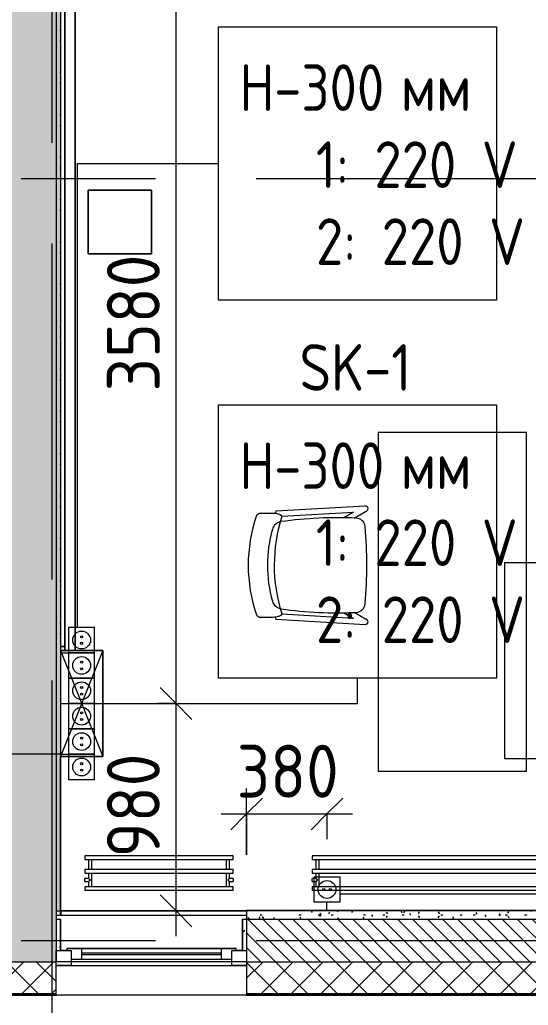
# Model space of a CAD drawing. Header units: millimetres. Extents: x -2911 to 185427, y -8553 to 29000.
# Drawn here: x 3557 to 5961, y -306 to 4350 of the extents above; entities that cross this region are included whole.
import ezdxf

# ---------------------------------------------------------------- set-up
doc = ezdxf.new("R2010")
doc.units = ezdxf.units.MM
doc.linetypes.add('Осевая', pattern=[3175, 635, -476.25, 1587.5, -476.25])
for name, color, linetype, lineweight in [('A-ANNO-DIMS', 7, 'Continuous', 9), ('A-ANNO-DIMS-100', 7, 'Continuous', 9), ('A-DETL-GENF', 7, 'Continuous', 9), ('A-GLAZ', 7, 'Continuous', 9), ('A-GLAZ-1', 7, 'Continuous', 13), ('A-WALL', 7, 'Continuous', 9), ('E-ELEC-FIXT-IDEN', 7, 'Continuous', 9), ('I-FURN', 7, 'Continuous', 9), ('I-WALL', 7, 'Continuous', 9), ('M-EQPM', 7, 'Continuous', 9), ('Оси', 7, 'Continuous', 9), ('Оси-2', 7, 'Осевая', 9), ('Электрические приборы', 7, 'Continuous', 9)]:
    doc.layers.add(name, color=color, linetype=linetype, lineweight=lineweight)
for name, color, linetype, lineweight, true_color in [('A-WALL-1', 7, 'Continuous', 9, 0x3c3c3c), ('A-WALL-FNSH-1', 7, 'Continuous', 9, 0x3c3c3c), ('I-FURN-1', 7, 'Continuous', 9, 0xf0f0f0), ('Оси розеток', 7, 'Continuous', 9, 0xff1e23)]:
    doc.layers.add(name, color=color, linetype=linetype, lineweight=lineweight, true_color=true_color)
doc.styles.add('GOST Common', font='GOST_Common.ttf', dxfattribs={"width": 0.9, "height": 220})
doc.styles.add('ISOCPEUR', font='isocpeur.ttf', dxfattribs={"width": 0.9, "height": 250})
doc.dimstyles.new('ISO-2_5_0_9К_БОЛЬШОЙ', dxfattribs={"dimscale": 304.8, "dimtxt": 248.995294, "dimasz": 0.492126, "dimexe": 0.393701, "dimexo": 0.984252, "dimgap": 0, "dimtad": 1, "dimdec": 0, "dimrnd": 10, "dimzin": 0, "dimdsep": 46, "dimtxsty": 'ISOCPEUR', "dimblk1": 'OBLIQUE', "dimblk2": 'OBLIQUE', "dimsah": 1, "dimcen": 0.09, "dimdle": 0.393701, "dimazin": 0, "dimtfac": 1, "dimtdec": 4, "dimtix": 1, "dimtmove": 0, "dimatfit": 3, "dimfxl": 1, "dimtvp": 1, "dimtolj": 1, "dimtzin": 0, "dimarcsym": 2})
pattern_1 = [(0, (0, 0), (121.92, 30.48), [10.058, -81.382, 10.058, -81.382, -487.68]), (0, (0, 0), (121.92, 30.48), [-182.88, 10.058, -172.822, 10.058, -81.382, -213.36]), (0, (0, 0), (121.92, 30.48), [-457.2, 10.058, -50.902, 10.058, -142.342]), (120, (45.72, 15.24), (-87.35645, 90.34582), [10.058, -81.382, 10.058, -81.382, -487.68]), (120, (45.72, 15.24), (-87.35645, 90.34582), [-182.88, 10.058, -172.822, 10.058, -81.382, -213.36]), (120, (45.72, 15.24), (-87.35645, 90.34582), [-457.2, 10.058, -50.902, 10.058, -142.342]), (240, (60.96, 76.2), (-34.56355, -120.82582), [10.058, -81.382, 10.058, -81.382, -487.68]), (240, (60.96, 76.2), (-34.56355, -120.82582), [-182.88, 10.058, -172.822, 10.058, -81.382, -213.36]), (240, (60.96, 76.2), (-34.56355, -120.82582), [-457.2, 10.058, -50.902, 10.058, -142.342])]

# ---------------------------------------------------------------- blocks, each defined once
blk = doc.blocks.new('120_Окно_СКБ_1Ст - 120_Окно_СКБ_1Ст 900х2500_h_-22445987-План размещения напольных электротехнических лючков и розеток 2 этажа в осях 1-12')
at = {"layer": 'A-GLAZ'}
for p, q in [((450, -57), (-450, -57)), ((-430, -127), (-400, -127)), ((-330, -107), (330, -107)), ((330, -117), (-330, -117)), ((400, -127), (430, -127))]:
    blk.add_line(p, q, dxfattribs=at)
at = {"layer": 'A-GLAZ-1'}
for p, q in [((-450, -127), (-450, -57)), ((-450, -57), (-380, -57)), ((-380, -57), (-380, -127)), ((380, -87), (-380, -87)), ((-380, -87), (-380, -127)), ((-330, -137), (-330, -87)), ((330, -137), (330, -87)), ((380, -127), (380, -57)), ((380, -57), (450, -57)), ((380, -127), (380, -87)), ((450, -57), (450, -127)), ((-380, -127), (-450, -127)), ((-380, -127), (-400, -127)), ((-400, -127), (-400, -137)), ((-400, -137), (400, -137)), ((400, -137), (-400, -137)), ((450, -127), (380, -127)), ((400, -127), (380, -127)), ((400, -137), (400, -127))]:
    blk.add_line(p, q, dxfattribs=at)
blk = doc.blocks.new('Chair_1 noor 78578 - 1_4-25422005-План размещения напольных электротехнических лючков и розеток 2 этажа в осях 1-12')
at = {"layer": 'I-FURN-1'}
for p, q in [((-130.5, 405.7), (-130.5, 344.8)), ((359.1, 344.8), (359.1, 405.7)), ((-141.2, 329.7), (-165.1, -92)), ((393.7, -92), (369.8, 329.7)), ((-136.5, -37.1), (-117.3, 302)), ((345.9, 302), (365.1, -37.1)), ((-110.2, 8.6), (-136.5, -37.1)), ((365.1, -37.1), (338.8, 8.6)), ((-139.7, -93.5), (-108.8, -39.9)), ((337.4, -39.9), (368.3, -93.5))]:
    blk.add_line(p, q, dxfattribs=at)
for centre, radius, start, end in [((114.3, -271.9), 732.8, 71.3174, 108.6833), ((114.3, -279.3), 660.4, 111.7, 112.7563), ((-37.4, 344.8), 93.1, 180, 204.9864), ((-37.4, 344.8), 93.1, 186.4785, 204.9864), ((114.3, -408), 746, 71.9445, 107.8276), ((-41.4, 297.5), 50.8, 106.1735, 171.9659), ((114.3, -239.2), 609.6, 73.8265, 106.1735), ((270, 297.5), 50.8, 8.0341, 73.8265), ((266, 344.8), 93.1, 334.477, 360), ((266, 344.8), 93.1, 335.0136, 353.5215), ((114.3, -279.3), 660.4, 67.2437, 68.3), ((-116, 308.2), 6.35, 204.9864, 258.4091), ((-116, 308.2), 6.35, 204.9864, 287.8276), ((1798.9, 37.7), 1909.3, 171.9659, 182.6261), ((-1570.3, 37.7), 1909.3, 357.3739, 8.0341), ((344.3, 307.4), 6.35, 281.4186, 334.477), ((344.6, 308.2), 6.35, 281.5909, 335.0136), ((1798.9, 37.7), 1909.3, 180.8761, 182.3307), ((-1570.3, 37.7), 1909.3, 357.6693, 359.1239), ((-152.4, -92.7), 12.7, 176.75, 356.75), ((-64, -47.7), 44.5, 182.6261, 265.0912), ((114.8, 2033.8), 2133.6, 265.0912, 274.9044), ((292.6, -47.7), 44.4, 275.9396, 357.3739), ((381, -92.7), 12.7, 183.25, 3.25)]:
    blk.add_arc(centre, radius, start, end, dxfattribs=at)
for points in [[(-120.4, 422.3), (-122, 420.8), (-124.7, 417.8), (-127.8, 413.5), (-129.8, 409.4), (-130.4, 406.9), (-130.5, 405.7)], [(359.1, 405.7), (359, 406.9), (358.4, 409.4), (356.4, 413.5), (353.3, 417.8), (350.6, 420.8), (349, 422.3)]]:
    blk.add_open_spline(points, degree=3, dxfattribs=at)
blk = doc.blocks.new('Стол базовый прямоугольный - 1_3-25460678-План размещения напольных электротехнических лючков и розеток 2 этажа в осях 1-12')
at = {"layer": 'I-FURN-1'}
for p, q in [((800, 350), (-800, 350)), ((-800, 350), (-800, -350)), ((800, -350), (800, 350)), ((-800, -350), (800, -350))]:
    blk.add_line(p, q, dxfattribs=at)
blk = doc.blocks.new('Шкаф параметрический - 1_5а-25565868-План размещения напольных электротехнических лючков и розеток 2 этажа в осях 1-12')
at = {"layer": 'I-FURN-1'}
for p, q in [((0, 0), (500, 200)), ((0, 200), (500, 0)), ((500, 200), (0, 200)), ((0, 200), (0, 20)), ((0, 69.9), (0, 200)), ((0, 200), (500, 200)), ((500, 0), (500, 200)), ((500, 200), (500, 0)), ((0, 20), (0, 69.9)), ((0, 20), (0, 0)), ((0, 0), (0, 20)), ((0, 0), (500, 0))]:
    blk.add_line(p, q, dxfattribs=at)
blk = doc.blocks.new('Зеркало обычное - Доска-32858947-План размещения напольных электротехнических лючков и розеток 2 этажа в осях 1-12')
at = {"layer": 'I-FURN'}
h = blk.add_hatch(dxfattribs=at)
h.set_pattern_fill('FP_89', color=256, style=0, pattern_type=2)
h.set_pattern_definition([(45, (50, 50), (-199.9995, 0), [141.421, -141.421]), (45, (100, 50), (-199.9995, 0), [70.711, -212.132]), (45, (50, 100), (-199.9995, 0), [70.711, -212.132])])
h.paths.add_polyline_path([(-2005, 40), (2005, 40), (2005, 60), (-2005, 60)])
at = {"layer": 'I-FURN-1'}
for p, q in [((2025, 60), (-2025, 60)), ((-2025, 60), (-2025, 40)), ((-2025, 40), (-2025, 60)), ((2005, 60), (-2005, 60)), ((-2005, 60), (-2005, 40)), ((-2005, 40), (-2005, 60)), ((2005, 60), (-2005, 60)), ((-2005, 40), (-2005, 60)), ((-2005, 40), (-2005, 60)), ((2005, 40), (2005, 60)), ((2005, 60), (2005, 58.1)), ((2005, 60), (2005, 40)), ((2005, 58.1), (2005, 60)), ((2005, 58.1), (2005, 40)), ((2005, 40), (2005, 58.1)), ((2025, 40), (2025, 60)), ((2025, 60), (2025, 58.1)), ((2025, 58.1), (2025, 40)), ((-2025, 40), (2025, 40)), ((-2005, 40), (-2025, 40)), ((-2005, 40), (2005, 40)), ((1283.5, 40), (-2005, 40)), ((1283.5, 40), (-2005, 40)), ((-2005, 40), (2005, 40)), ((1283.5, 40), (-2005, 40)), ((2005, 40), (1283.5, 40)), ((2005, 40), (1283.5, 40)), ((2005, 40), (1283.5, 40)), ((2025, 40), (2005, 40))]:
    blk.add_line(p, q, dxfattribs=at)
blk = doc.blocks.new('Блок Розеток и Выключателей - Блок Розеток и Выключателей_SK1-27362739-План размещения напольных электротехнических лючков и розеток 2 этажа в осях 1-12')
at = {"layer": 'A-DETL-GENF'}
for p, q in [((-60, -40), (60, -40)), ((-60, -160), (-60, -40)), ((60, -40), (60, -160)), ((60, -160), (-60, -160))]:
    blk.add_line(p, q, dxfattribs=at)
for centre, radius in [((0, -100), 42), ((-15.6, -100), 4.8), ((15.6, -100), 4.8)]:
    blk.add_circle(centre, radius, dxfattribs=at)
at = {"layer": 'Оси розеток'}
blk.add_line((0, 0), (0, -40), dxfattribs=at)
blk = doc.blocks.new('Блок Розеток и Выключателей - Блок Розеток и Выключателей_SK1-V138-План размещения напольных электротехнических лючков и розеток 2 этажа в осях 1-12')
at = {"layer": 'A-DETL-GENF'}
for p, q in [((-120, -40), (-10.3, -40)), ((-120, -160), (-120, -40)), ((-10.3, -40), (0, -40)), ((0, -40), (120, -40)), ((0, -160), (0, -40)), ((0, -40), (0, -160)), ((120, -40), (120, -160)), ((-10.3, -160), (-120, -160)), ((0, -160), (-10.3, -160)), ((120, -160), (0, -160))]:
    blk.add_line(p, q, dxfattribs=at)
for centre, radius in [((-60, -100), 42), ((60, -100), 42), ((-75.6, -100), 4.8), ((-44.4, -100), 4.8), ((44.4, -100), 4.8), ((75.6, -100), 4.8)]:
    blk.add_circle(centre, radius, dxfattribs=at)
at = {"layer": 'Оси розеток'}
blk.add_line((0, 0), (0, -40), dxfattribs=at)
blk = doc.blocks.new('Блок Розеток и Выключателей - Блок Розеток и Выключателей_SK1-27368977-План размещения напольных электротехнических лючков и розеток 2 этажа в осях 1-12')
at = {"layer": 'A-DETL-GENF'}
for p, q in [((-120, -40), (0, -40)), ((-120, -160), (-120, -40)), ((0, -40), (120, -40)), ((0, -160), (0, -40)), ((0, -40), (0, -160)), ((120, -40), (120, -160)), ((0, -160), (-120, -160)), ((120, -160), (0, -160))]:
    blk.add_line(p, q, dxfattribs=at)
for centre, radius in [((-60, -100), 42), ((60, -100), 42), ((-75.6, -100), 4.8), ((-44.4, -100), 4.8), ((44.4, -100), 4.8), ((75.6, -100), 4.8)]:
    blk.add_circle(centre, radius, dxfattribs=at)
at = {"layer": 'Оси розеток'}
blk.add_line((0, 0), (0, -40), dxfattribs=at)
blk = doc.blocks.new('Блок Розеток и Выключателей - Блок Розеток и Выключателей_SK1-V139-План размещения напольных электротехнических лючков и розеток 2 этажа в осях 1-12')
at = {"layer": 'A-DETL-GENF'}
for p, q in [((-120, -40), (0, -40)), ((-120, -160), (-120, -40)), ((0, -40), (10, -40)), ((0, -160), (0, -40)), ((0, -40), (0, -160)), ((10, -40), (120, -40)), ((120, -40), (120, -160)), ((0, -160), (-120, -160)), ((10, -160), (0, -160)), ((120, -160), (10, -160))]:
    blk.add_line(p, q, dxfattribs=at)
for centre, radius in [((-60, -100), 42), ((60, -100), 42), ((-75.6, -100), 4.8), ((-44.4, -100), 4.8), ((44.4, -100), 4.8), ((75.6, -100), 4.8)]:
    blk.add_circle(centre, radius, dxfattribs=at)
at = {"layer": 'Оси розеток'}
blk.add_line((0, 0), (0, -40), dxfattribs=at)
blk = doc.blocks.new('radiator_prado_classic_z_tip_30_po exemplyaru - Classic Z Тип 30-500-30677903-План размещения напольных электротехнических лючков и розеток 2 этажа в осях 1-12')
at = {"layer": 'M-EQPM'}
for p, q in [((0, -64), (0, -82)), ((0, -64), (700, -64)), ((0, -82), (700, -82)), ((17.5, -82), (17.5, -106.5)), ((32.5, -146), (32.5, -82)), ((667.5, -82), (667.5, -146)), ((682.5, -106.5), (682.5, -82)), ((700, -82), (700, -64)), ((17.5, -106.5), (0, -106.5)), ((17.5, -106.5), (0, -106.5)), ((0, -121.5), (0, -106.5)), ((0, -106.5), (0, -106.8)), ((0, -106.8), (0, -106.8)), ((0, -121.2), (0, -121.5)), ((0, -121.2), (0, -121.2)), ((0, -121.5), (17.5, -121.5)), ((0, -121.5), (17.5, -121.5)), ((17.5, -121.5), (17.5, -146)), ((700, -106.5), (682.5, -106.5)), ((700, -106.5), (682.5, -106.5)), ((682.5, -146), (682.5, -121.5)), ((682.5, -121.5), (700, -121.5)), ((682.5, -121.5), (700, -121.5)), ((700, -106.8), (700, -106.5)), ((700, -106.5), (700, -121.5)), ((700, -106.8), (700, -106.5)), ((700, -106.5), (700, -106.8)), ((700, -121.5), (700, -121.2)), ((700, -121.5), (700, -121.2)), ((700, -121.2), (700, -121.5)), ((0, -146), (0, -164)), ((700, -146), (0, -146)), ((0, -164), (700, -164)), ((17.5, -164), (17.5, -210)), ((32.5, -210), (32.5, -164)), ((667.5, -164), (667.5, -210)), ((682.5, -210), (682.5, -164)), ((700, -164), (700, -146)), ((700, -210), (0, -210)), ((0, -210), (0, -228)), ((0, -228), (700, -228)), ((700, -228), (700, -210))]:
    blk.add_line(p, q, dxfattribs=at)
for points, knots in [([(25, -114), (24.5, -113.5), (23.6, -112.6), (22.4, -111.4), (21.6, -110.6), (21.1, -110.1), (20.8, -109.8), (20.5, -109.5), (20.2, -109.2), (19.8, -108.9), (19.6, -108.6), (19.3, -108.3), (19, -108), (18.7, -107.7), (18.5, -107.5), (18.3, -107.3), (18.1, -107.1), (17.9, -106.9), (17.8, -106.8), (17.7, -106.7), (17.5, -106.5), (17.5, -106.5), (17.5, -106.5)], [0, 0, 0, 0, 0.142857, 0.285714, 0.357143, 0.392857, 0.428571, 0.464286, 0.5, 0.535714, 0.571429, 0.607143, 0.642857, 0.678571, 0.714286, 0.75, 0.785714, 0.821429, 0.857143, 0.892857, 0.928571, 1, 1, 1, 1]), ([(17.5, -121.5), (17.5, -121.5), (17.5, -121.5), (17.7, -121.3), (17.8, -121.2), (17.9, -121.1), (18.1, -120.9), (18.3, -120.7), (18.5, -120.5), (18.7, -120.3), (19, -120), (19.3, -119.7), (19.6, -119.4), (19.8, -119.1), (20.3, -118.7), (20.7, -118.3), (21.1, -117.9), (21.6, -117.4), (22.4, -116.6), (23.6, -115.4), (24.5, -114.5), (25, -114)], [0, 0, 0, 0, 0.071429, 0.107143, 0.142857, 0.178571, 0.214286, 0.25, 0.285714, 0.321429, 0.357143, 0.392857, 0.428571, 0.464286, 0.5, 0.571429, 0.607143, 0.642857, 0.714286, 0.857143, 1, 1, 1, 1]), ([(675, -114), (675.5, -113.5), (676.4, -112.6), (677.6, -111.4), (678.4, -110.6), (678.9, -110.1), (679.2, -109.8), (679.5, -109.5), (679.8, -109.2), (680.1, -108.8), (680.4, -108.6), (680.7, -108.3), (681, -108), (681.3, -107.7), (681.5, -107.5), (681.7, -107.3), (681.9, -107.1), (682.1, -106.9), (682.2, -106.8), (682.3, -106.7), (682.5, -106.5), (682.5, -106.5), (682.5, -106.5)], [0, 0, 0, 0, 0.142857, 0.285714, 0.357143, 0.392857, 0.428571, 0.464286, 0.5, 0.535714, 0.571429, 0.607143, 0.642857, 0.678571, 0.714286, 0.75, 0.785714, 0.821429, 0.857143, 0.892857, 0.928571, 1, 1, 1, 1]), ([(682.5, -121.5), (682.5, -121.5), (682.5, -121.5), (682.3, -121.3), (682.2, -121.2), (682.1, -121.1), (681.9, -120.9), (681.7, -120.7), (681.5, -120.5), (681.3, -120.3), (681, -120), (680.7, -119.7), (680.4, -119.4), (680.1, -119.2), (679.7, -118.7), (679.3, -118.3), (678.9, -117.9), (678.4, -117.4), (677.6, -116.6), (676.4, -115.4), (675.5, -114.5), (675, -114)], [0, 0, 0, 0, 0.071429, 0.107143, 0.142857, 0.178571, 0.214286, 0.25, 0.285714, 0.321429, 0.357143, 0.392857, 0.428571, 0.464286, 0.5, 0.571429, 0.607143, 0.642857, 0.714286, 0.857143, 1, 1, 1, 1])]:
    blk.add_open_spline(points, degree=3, knots=knots, dxfattribs=at)
blk = doc.blocks.new('radiator_prado_classic_z_tip_30_po exemplyaru - Classic Z Тип 30-500-30677904-План размещения напольных электротехнических лючков и розеток 2 этажа в осях 1-12')
at = {"layer": 'M-EQPM'}
for p, q in [((0, -64), (0, -82)), ((0, -64), (1600, -64)), ((0, -82), (1600, -82)), ((17.5, -82), (17.5, -106.5)), ((32.5, -146), (32.5, -82)), ((1567.5, -82), (1567.5, -146)), ((1582.5, -106.5), (1582.5, -82)), ((1600, -82), (1600, -64)), ((17.5, -106.5), (0, -106.5)), ((17.5, -106.5), (0, -106.5)), ((0, -121.5), (0, -106.5)), ((0, -106.5), (0, -106.8)), ((0, -106.8), (0, -106.8)), ((0, -121.2), (0, -121.5)), ((0, -121.2), (0, -121.2)), ((0, -121.5), (17.5, -121.5)), ((0, -121.5), (17.5, -121.5)), ((17.5, -121.5), (17.5, -146)), ((1600, -106.5), (1582.5, -106.5)), ((1600, -106.5), (1582.5, -106.5)), ((1582.5, -146), (1582.5, -121.5)), ((1582.5, -121.5), (1600, -121.5)), ((1582.5, -121.5), (1600, -121.5)), ((1600, -106.8), (1600, -106.5)), ((1600, -106.5), (1600, -121.5)), ((1600, -106.8), (1600, -106.5)), ((1600, -106.5), (1600, -106.8)), ((1600, -121.5), (1600, -121.2)), ((1600, -121.5), (1600, -121.2)), ((1600, -121.2), (1600, -121.5)), ((0, -146), (0, -164)), ((1600, -146), (0, -146)), ((0, -164), (1600, -164)), ((17.5, -164), (17.5, -210)), ((32.5, -210), (32.5, -164)), ((1567.5, -164), (1567.5, -210)), ((1582.5, -210), (1582.5, -164)), ((1600, -164), (1600, -146)), ((1600, -210), (0, -210)), ((0, -210), (0, -228)), ((0, -228), (1600, -228)), ((1600, -228), (1600, -210))]:
    blk.add_line(p, q, dxfattribs=at)
for points, knots in [([(25, -114), (24.5, -113.5), (23.6, -112.6), (22.4, -111.4), (21.6, -110.6), (21.1, -110.1), (20.8, -109.8), (20.5, -109.5), (20.2, -109.2), (19.8, -108.9), (19.6, -108.6), (19.3, -108.3), (19, -108), (18.7, -107.7), (18.5, -107.5), (18.3, -107.3), (18.1, -107.1), (17.9, -106.9), (17.8, -106.8), (17.7, -106.7), (17.5, -106.5), (17.5, -106.5), (17.5, -106.5)], [0, 0, 0, 0, 0.142857, 0.285714, 0.357143, 0.392857, 0.428571, 0.464286, 0.5, 0.535714, 0.571429, 0.607143, 0.642857, 0.678571, 0.714286, 0.75, 0.785714, 0.821429, 0.857143, 0.892857, 0.928571, 1, 1, 1, 1]), ([(17.5, -121.5), (17.5, -121.5), (17.5, -121.5), (17.7, -121.3), (17.8, -121.2), (17.9, -121.1), (18.1, -120.9), (18.3, -120.7), (18.5, -120.5), (18.7, -120.3), (19, -120), (19.3, -119.7), (19.6, -119.4), (19.8, -119.1), (20.3, -118.7), (20.7, -118.3), (21.1, -117.9), (21.6, -117.4), (22.4, -116.6), (23.6, -115.4), (24.5, -114.5), (25, -114)], [0, 0, 0, 0, 0.071429, 0.107143, 0.142857, 0.178571, 0.214286, 0.25, 0.285714, 0.321429, 0.357143, 0.392857, 0.428571, 0.464286, 0.5, 0.571429, 0.607143, 0.642857, 0.714286, 0.857143, 1, 1, 1, 1]), ([(1575, -114), (1575.5, -113.5), (1576.4, -112.6), (1577.6, -111.4), (1578.4, -110.6), (1578.9, -110.1), (1579.2, -109.8), (1579.5, -109.5), (1579.8, -109.2), (1580.1, -108.8), (1580.4, -108.6), (1580.7, -108.3), (1581, -108), (1581.3, -107.7), (1581.5, -107.5), (1581.7, -107.3), (1581.9, -107.1), (1582.1, -106.9), (1582.2, -106.8), (1582.3, -106.7), (1582.5, -106.5), (1582.5, -106.5), (1582.5, -106.5)], [0, 0, 0, 0, 0.142857, 0.285714, 0.357143, 0.392857, 0.428571, 0.464286, 0.5, 0.535714, 0.571429, 0.607143, 0.642857, 0.678571, 0.714286, 0.75, 0.785714, 0.821429, 0.857143, 0.892857, 0.928571, 1, 1, 1, 1]), ([(1582.5, -121.5), (1582.5, -121.5), (1582.5, -121.5), (1582.3, -121.3), (1582.2, -121.2), (1582.1, -121.1), (1581.9, -120.9), (1581.7, -120.7), (1581.5, -120.5), (1581.3, -120.3), (1581, -120), (1580.7, -119.7), (1580.4, -119.4), (1580.1, -119.2), (1579.7, -118.7), (1579.3, -118.3), (1578.9, -117.9), (1578.4, -117.4), (1577.6, -116.6), (1576.4, -115.4), (1575.5, -114.5), (1575, -114)], [0, 0, 0, 0, 0.071429, 0.107143, 0.142857, 0.178571, 0.214286, 0.25, 0.285714, 0.321429, 0.357143, 0.392857, 0.428571, 0.464286, 0.5, 0.571429, 0.607143, 0.642857, 0.714286, 0.857143, 1, 1, 1, 1])]:
    blk.add_open_spline(points, degree=3, knots=knots, dxfattribs=at)
blk = doc.blocks.new('DIMBLOCK27-План размещения напольных электротехнических лючков и розеток 2 этажа в осях 1-12')
at = {"layer": 'A-ANNO-DIMS-100', "lineweight": 20}
for p, q in [((4296.1, 1119.8), (4221.1, 1194.8)), ((4296.1, 1119.8), (4371.1, 1044.8)), ((4296.1, 140), (4221.1, 215)), ((4296.1, 140), (4371.1, 65))]:
    blk.add_line(p, q, dxfattribs=at)
at = {"layer": 'A-ANNO-DIMS-100'}
for p, q in [((4210, 1119.8), (4416.1, 1119.8)), ((4296.1, 1119.8), (4210, 1119.8)), ((4296.1, 20), (4296.1, 1119.8)), ((4490, 140), (4176.1, 140)), ((4296.1, 140), (4490, 140))]:
    blk.add_line(p, q, dxfattribs=at)
at = {"layer": 'A-ANNO-DIMS-100', "color": 0, "insert": (3969.5, 392.9), "char_height": 250, "width": 568.858, "attachment_point": 1, "rotation": 90, "line_spacing_factor": 1.149209, "style": 'ISOCPEUR'}
blk.add_mtext('980', dxfattribs=at)
blk = doc.blocks.new('_Oblique')
at = {"color": 0, "linetype": 'ByBlock', "lineweight": -2}
blk.add_line((-0.5, -0.5), (0.5, 0.5), dxfattribs=at)
blk = doc.blocks.new('DIMBLOCK28-План размещения напольных электротехнических лючков и розеток 2 этажа в осях 1-12')
at = {"layer": 'A-ANNO-DIMS-100'}
for p, q in [((4296.1, 1119.8), (4296.1, 4820)), ((4211, 4700), (4416.1, 4700)), ((4296.1, 4700), (4211, 4700)), ((4210, 1119.8), (4416.1, 1119.8)), ((4296.1, 1119.8), (4210, 1119.8))]:
    blk.add_line(p, q, dxfattribs=at)
at = {"layer": 'A-ANNO-DIMS-100', "lineweight": 20}
for p, q in [((4296.1, 4700), (4221.1, 4775)), ((4296.1, 4700), (4371.1, 4625)), ((4296.1, 1119.8), (4221.1, 1194.8)), ((4296.1, 1119.8), (4371.1, 1044.8))]:
    blk.add_line(p, q, dxfattribs=at)
at = {"layer": 'A-ANNO-DIMS-100', "color": 0, "insert": (3969.5, 2593.9), "char_height": 250, "width": 758.478, "attachment_point": 1, "rotation": 90, "line_spacing_factor": 1.149209, "style": 'ISOCPEUR'}
blk.add_mtext('3580', dxfattribs=at)
blk = doc.blocks.new('DIMBLOCK48-План размещения напольных электротехнических лючков и розеток 2 этажа в осях 1-12')
at = {"layer": 'A-ANNO-DIMS-100'}
for p, q in [((4630, 404.2), (4630, 718.1)), ((4510, 598.1), (5129.7, 598.1)), ((4630, 598.1), (4630, 404.2)), ((5009.7, 601), (5009.7, 478.1)), ((5009.7, 598.1), (5009.7, 601))]:
    blk.add_line(p, q, dxfattribs=at)
at = {"layer": 'A-ANNO-DIMS-100', "lineweight": 20}
for p, q in [((4630, 598.1), (4705, 673.1)), ((5009.7, 598.1), (5084.7, 673.1)), ((4630, 598.1), (4555, 523.1)), ((5009.7, 598.1), (4934.7, 523.1))]:
    blk.add_line(p, q, dxfattribs=at)
at = {"layer": 'A-ANNO-DIMS-100', "color": 0, "insert": (4582.8, 924.7), "char_height": 250, "width": 568.858, "attachment_point": 1, "line_spacing_factor": 1.149209, "style": 'ISOCPEUR'}
blk.add_mtext('380', dxfattribs=at)

msp = doc.modelspace()

# ---------------------------------------------------------------- hatches: boundary and pattern name
at = {"layer": 'A-WALL'}
h = msp.add_hatch(dxfattribs=at)
h.set_pattern_fill('FP_16', color=256, style=0, pattern_type=2)
h.set_pattern_definition([(135, (0, 0), (-35.35534, -35.35534), [])])
h.paths.add_polyline_path([(11660, -100), (12160, -100), (12160, 100), (11660, 100)])
h.paths.add_polyline_path([(8560, -100), (8560, 100), (4630, 100), (4630, -100), (6766, -100)])
h = msp.add_hatch(dxfattribs=at)
h.set_pattern_fill('FP_12', color=256, style=0, pattern_type=2)
h.set_pattern_definition([(45, (0, 0), (-70.71068, 70.71068), []), (135, (0, 0), (-70.71068, -70.71068), [])])
h.paths.add_polyline_path([(38277.7, -250), (38277.7, -100), (37990, -100), (37990, -250)])
h.paths.add_polyline_path([(35890, -250), (35890, -100), (34770, -100), (34770, -250)])
h.paths.add_polyline_path([(33870, -250), (33870, -100), (33010, -100), (33010, -250), (33610, -250)])
h.paths.add_polyline_path([(30633.9, -250), (30910, -250), (30910, -100), (29209.7, -100), (29209.7, -250)])
h.paths.add_polyline_path([(26160, -250), (26409.7, -250), (26409.7, -100), (24810, -100), (24810, -250), (25560, -250)])
h.paths.add_polyline_path([(22510, -250), (22710, -250), (22710, -100), (21610, -100), (21610, -250), (21910, -250)])
h.paths.add_polyline_path([(18160, -250), (18810, -250), (18810, -100), (18160, -100)])
h.paths.add_polyline_path([(16110, -250), (17260, -250), (17260, -100), (16110, -100)])
h.paths.add_polyline_path([(13010, -250), (13010, -100), (11660, -100), (11660, -250), (12069.9, -250)])
h.paths.add_polyline_path([(6766, -250), (8560, -250), (8560, -100), (4630, -100), (4630, -250)])
h.paths.add_polyline_path([(2788, -250), (3730, -250), (3730, -100), (-260, -100), (-260, -250), (1462, -250)])
at = {"layer": 'I-WALL'}
h = msp.add_hatch(dxfattribs=at)
h.set_pattern_fill('FP_15', color=256, style=0, pattern_type=2)
h.set_pattern_definition([(45, (0, 0), (-57.0246, 57.0246), []), (45, (57.025, 0), (-57.0246, 57.0246), [100.806, -20.161, 3.353, -16.808])])
h.paths.add_polyline_path([(3510, -100), (3730, -100), (3730, 7900), (3510, 7900), (3510, 120)])
h = msp.add_hatch(dxfattribs=at)
h.set_pattern_fill('FP_87', color=256, style=0, pattern_type=2)
h.set_pattern_definition(pattern_1)
h.paths.add_polyline_path([(3730, 140), (3750, 140), (3750, 7680), (3730, 7680), (3730, 185.2)])
h = msp.add_hatch(dxfattribs=at)
h.set_pattern_fill('FP_87', color=256, style=0, pattern_type=2)
h.set_pattern_definition(pattern_1)
h.paths.add_polyline_path([(6810, 100), (6810, 140), (4630, 140), (4630, 100), (6766, 100)])
h = msp.add_hatch(dxfattribs=at)
h.set_pattern_fill('FP_87', color=256, style=0, pattern_type=2)
h.set_pattern_definition(pattern_1)
h.paths.add_polyline_path([(3750, -48), (3750, 100), (3730, 100), (3730, -48)])
h = msp.add_hatch(dxfattribs=at)
h.set_pattern_fill('FP_87', color=256, style=0, pattern_type=2)
h.set_pattern_definition(pattern_1)
h.paths.add_polyline_path([(4630, -48), (4630, 100), (4610, 100), (4610, -48)])

# ---------------------------------------------------------------- linework, layer by layer
at = {"layer": 'A-WALL'}
for p, q in [((8580, 100), (4610, 100)), ((4630, -100), (8560, -100)), ((-263, -253), (3730, -253)), ((-260, -250), (3730, -250)), ((4630, -258), (3730, -258)), ((4630, -250), (8560, -250)), ((4630, -253), (8560, -253))]:
    msp.add_line(p, q, dxfattribs=at)
at = {"layer": 'A-WALL-1'}
for p, q in [((3730, 7900), (3730, -100)), ((3750, 140), (3750, 869.5)), ((3730, 140), (3750, 140)), ((4630, 140), (4630, -250)), ((6810, 140), (4630, 140)), ((3750, 100), (3730, 100)), ((3730, 100), (3730, -48)), ((3750, -48), (3750, 100)), ((4610, 100), (4610, -48)), ((3730, -48), (3750, -48)), ((4610, -48), (4630, -48)), ((-110, -100), (3730, -100)), ((3730, -100), (3730, -100)), ((3730, -250), (3730, -100))]:
    msp.add_line(p, q, dxfattribs=at)
at = {"layer": 'A-WALL-FNSH-1'}
for p, q in [((3750, 7679), (3750, 869.5)), ((3751, 140), (3751, 7679)), ((3750, 140), (3751, 140)), ((6809, 141), (4630, 141)), ((4630, 141), (4630, 140)), ((3751, 100), (3750, 100)), ((3751, -48), (3751, 100)), ((4610, 100), (4609, 100)), ((4609, 100), (4609, -48)), ((3750, -48), (3751, -48)), ((4609, -48), (4610, -48)), ((-268, -258), (3730, -258)), ((3730, -258), (3730, -250)), ((4630, -250), (4630, -258)), ((4630, -258), (8560, -258))]:
    msp.add_line(p, q, dxfattribs=at)
at = {"layer": 'E-ELEC-FIXT-IDEN'}
for p, q in [((3830, 3670.9), (4496.8, 3671.4)), ((3830, 1479.5), (3830, 3670.9)), ((5153.5, 1119.8), (5153.5, 1240)), ((3910, 1119.8), (5153.5, 1119.8)), ((3750, 879.8), (2952.5, 880.3)), ((5069.7, 221), (6539.4, 221))]:
    msp.add_line(p, q, dxfattribs=at)
at = {"layer": 'E-ELEC-FIXT-IDEN', "flags": 128}
for points in [[(4496.8, 4316.9), (5810.1, 4316.9), (5810.1, 3025.9), (4496.8, 3025.9)], [(4496.8, 2531), (5810.1, 2531), (5810.1, 1240), (4496.8, 1240)], [(5849.9, 1785.5), (7228.9, 1785.5), (7228.9, 857.5), (5849.9, 857.5)]]:
    msp.add_lwpolyline(points, close=True, dxfattribs=at)
at = {"layer": 'I-FURN-1'}
for p, q in [((3819.9, 1369.5), (3819.9, 4678)), ((3819.9, 4678), (3819.9, 1369.5)), ((4180.7, 3544.5), (3880.7, 3544.5)), ((3880.7, 3544.5), (3880.7, 3244.5)), ((3880.7, 3244.5), (3880.7, 3544.5)), ((3880.7, 3544.5), (4180.7, 3544.5)), ((4180.7, 3244.5), (4180.7, 3544.5)), ((4180.7, 3544.5), (4180.7, 3244.5)), ((3880.7, 3244.5), (4180.7, 3244.5)), ((4180.7, 3244.5), (3880.7, 3244.5)), ((3750, 1369.5), (3770, 1369.5)), ((3770, 1369.5), (3750, 1369.5)), ((3770, 1369.5), (3819.9, 1369.5)), ((3819.9, 1369.5), (3770, 1369.5))]:
    msp.add_line(p, q, dxfattribs=at)
at = {"layer": 'I-WALL'}
for p, q in [((3750, 120), (3750, 140)), ((3751, 141), (3751, 120)), ((3751, 141), (4630, 141)), ((3751, 140), (4630, 140)), ((3730, 120), (4630, 120)), ((4630, -100), (3730, -100))]:
    msp.add_line(p, q, dxfattribs=at)
at = {"layer": 'Оси'}
msp.add_line((3710, -1906.3), (3710, 593.7), dxfattribs=at)
at = {"layer": 'Оси-2'}
for p, q in [((3710, 593.7), (3710, 24898.1)), ((389, 3600), (35990, 3600)), ((389, 0), (35990, 0))]:
    msp.add_line(p, q, dxfattribs=at)

# ---------------------------------------------------------------- block references
at = {"layer": 'A-GLAZ', "rotation": 180}
msp.add_blockref('120_Окно_СКБ_1Ст - 120_Окно_СКБ_1Ст 900х2500_h_-22445987-План размещения напольных электротехнических лючков и розеток 2 этажа в осях 1-12', (4180, -175), dxfattribs=at)
at = {"layer": 'I-FURN-1'}
for name, p, rotation in [('Зеркало обычное - Доска-32858947-План размещения напольных электротехнических лючков и розеток 2 этажа в осях 1-12', (3810, 3394.5), 89.9999999999998), ('Стол базовый прямоугольный - 1_3-25460678-План размещения напольных электротехнических лючков и розеток 2 этажа в осях 1-12', (5602.2, 1600.2), 270.0000000000001), ('Chair_1 noor 78578 - 1_4-25422005-План размещения напольных электротехнических лючков и розеток 2 этажа в осях 1-12', (5098.2, 1658.5), 90), ('Шкаф параметрический - 1_5а-25565868-План размещения напольных электротехнических лючков и розеток 2 этажа в осях 1-12', (3750, 1369.5), 269.9999999999998)]:
    msp.add_blockref(name, p, dxfattribs=dict(at, rotation=rotation))
at = {"layer": 'M-EQPM', "rotation": 180}
for name, p in [('radiator_prado_classic_z_tip_30_po exemplyaru - Classic Z Тип 30-500-30677903-План размещения напольных электротехнических лючков и розеток 2 этажа в осях 1-12', (4565.7, 172)), ('radiator_prado_classic_z_tip_30_po exemplyaru - Classic Z Тип 30-500-30677904-План размещения напольных электротехнических лючков и розеток 2 этажа в осях 1-12', (6540, 172))]:
    msp.add_blockref(name, p, dxfattribs=at)
at = {"layer": 'Электрические приборы'}
for name, p, rotation in [('Блок Розеток и Выключателей - Блок Розеток и Выключателей_SK1-V139-План размещения напольных электротехнических лючков и розеток 2 этажа в осях 1-12', (3750, 1359.5), 89.9999999999999), ('Блок Розеток и Выключателей - Блок Розеток и Выключателей_SK1-27368977-План размещения напольных электротехнических лючков и розеток 2 этажа в осях 1-12', (3750, 1119.8), 89.9999999999999), ('Блок Розеток и Выключателей - Блок Розеток и Выключателей_SK1-V138-План размещения напольных электротехнических лючков и розеток 2 этажа в осях 1-12', (3750, 879.8), 89.9999999999999), ('Блок Розеток и Выключателей - Блок Розеток и Выключателей_SK1-27362739-План размещения напольных электротехнических лючков и розеток 2 этажа в осях 1-12', (5009.7, 141), 180)]:
    msp.add_blockref(name, p, dxfattribs=dict(at, rotation=rotation))

# ---------------------------------------------------------------- texts
at = {"layer": 'E-ELEC-FIXT-IDEN', "char_height": 220, "attachment_point": 1, "style": 'GOST Common'}
for s, insert, width in [('H-300 ', (4596.8, 4139.2), 923.544), ('мм', (5358.8, 4139.2), 375.19), ('   1: 220 V', (4596.8, 3775.4), 1291.519), ('   2: 220 V', (4596.8, 3411.6), 1342.025), ('SK-1', (4879.9, 2817.3), 656.582), ('H-300 ', (4596.8, 2353.3), 923.544), ('мм', (5358.8, 2353.3), 375.19), ('   1: 220 V', (4596.8, 1989.5), 1291.519), ('   2: 220 V', (4596.8, 1625.7), 1342.025)]:
    msp.add_mtext(s, dxfattribs=dict(at, insert=insert, width=width))

# ---------------------------------------------------------------- dimensions: what is measured, and where the dimension line sits
at = {"layer": 'A-ANNO-DIMS'}
for base, p1, p2, override, picture, middle in [((4296.1, 4700), (3910, 1119.8), (3911, 4700), {"dimpost": '<>', "dimfxl": 3580.204289}, 'DIMBLOCK28-План размещения напольных электротехнических лючков и розеток 2 этажа в осях 1-12', (4171.1, 2909.9)), ((4296.1, 1119.8), (4190, 140), (3910, 1119.8), {"dimpost": '<>', "dimfxl": 1019.032282}, 'DIMBLOCK27-План размещения напольных электротехнических лючков и розеток 2 этажа в осях 1-12', (4171.1, 629.9))]:
    dim = msp.add_linear_dim(base=base, p1=p1, p2=p2, angle=90, dimstyle='ISO-2_5_0_9К_БОЛЬШОЙ', override=override, dxfattribs=at)
    dim.commit()
    dim.dimension.update_dxf_attribs({"geometry": picture, "text_midpoint": middle})
dim = msp.add_linear_dim(base=(5009.7, 598.1), p1=(4630, 704.2), p2=(5009.7, 301), dimstyle='ISO-2_5_0_9К_БОЛЬШОЙ', override={"dimpost": '<>', "dimfxl": 553.806597}, dxfattribs=at)
dim.commit()
dim.dimension.update_dxf_attribs({"geometry": 'DIMBLOCK48-План размещения напольных электротехнических лючков и розеток 2 этажа в осях 1-12', "text_midpoint": (4819.8, 723.1)})

doc.saveas('drawing.dxf')
